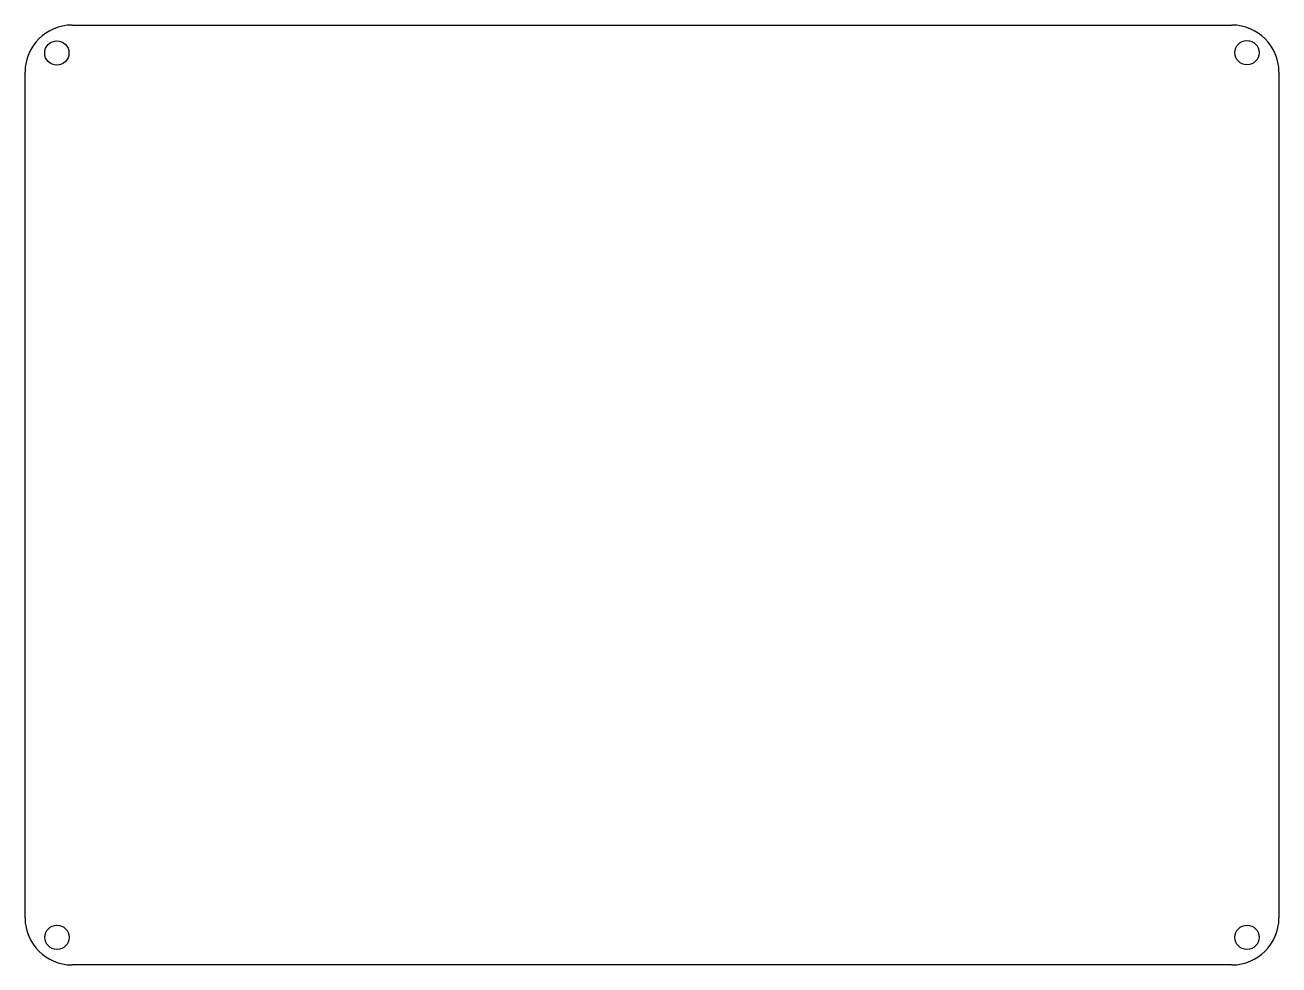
# Model space of a CAD drawing. Extents: x 0 to 160, y 0 to 120.
import ezdxf

# ---------------------------------------------------------------- set-up
doc = ezdxf.new("R2010")
doc.units = 0
doc.layers.add('HOLES', color=3, linetype='CONTINUOUS')
doc.layers.add('PCB', color=2, linetype='CONTINUOUS')

msp = doc.modelspace()

# ---------------------------------------------------------------- linework, layer by layer
at = {"layer": 'HOLES', "linetype": 'CONTINUOUS'}
for centre in [(4.05, 116.44), (155.92, 116.48), (4.07, 3.53), (155.92, 3.53)]:
    msp.add_circle(centre, 1.55, dxfattribs=at)
at = {"layer": 'PCB', "linetype": 'CONTINUOUS'}
for p, q in [((6, 120), (154, 120)), ((0, 6), (0, 114)), ((160, 114), (160, 6)), ((154, 0), (6, 0))]:
    msp.add_line(p, q, dxfattribs=at)
for centre, start, end in [((6, 114), 90, 180), ((154, 114), 0, 90), ((6, 6), 180, 270), ((154, 6), 270, 0)]:
    msp.add_arc(centre, 6, start, end, dxfattribs=at)

doc.saveas('drawing.dxf')
